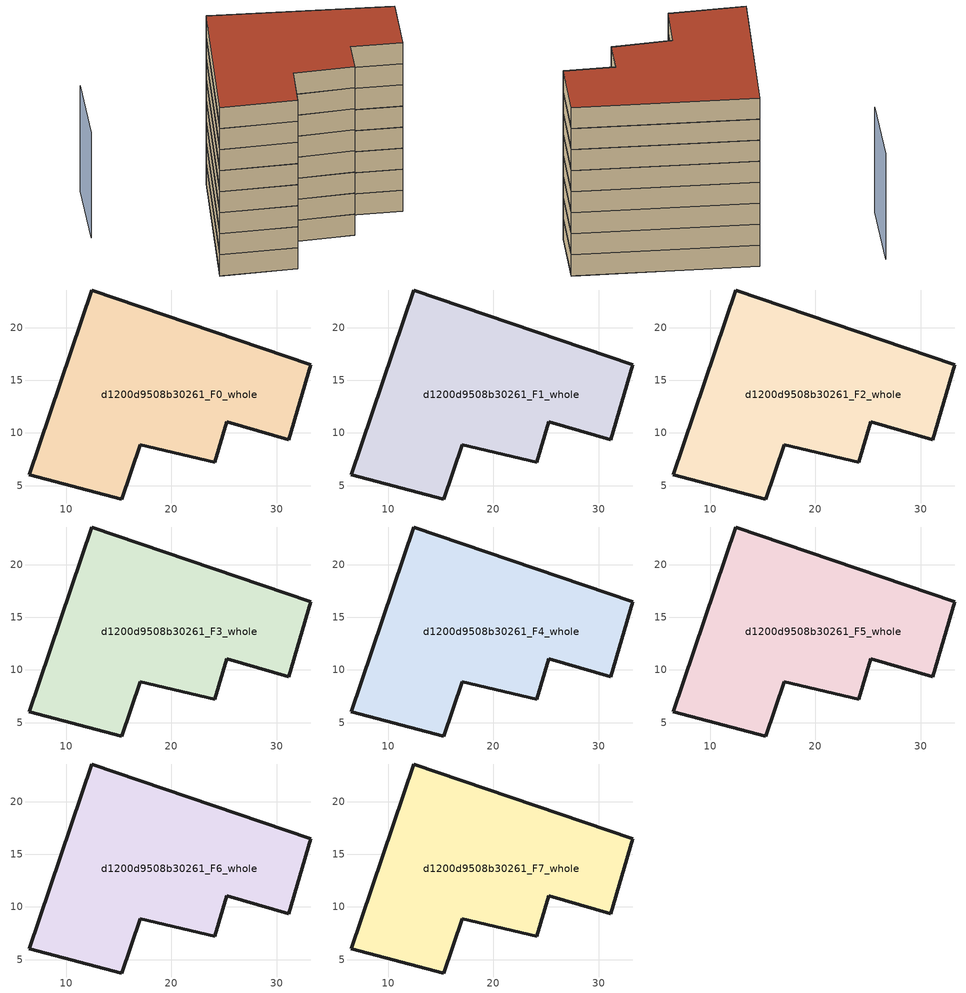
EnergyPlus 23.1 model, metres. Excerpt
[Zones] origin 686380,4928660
d1200d9508b30261_F0_whole
 floor ground (EU_floor_Construction): 31.14,9.34 33.23,16.48 12.45,23.56 6.48,6.05 15.31,3.73 17.03,8.86 24.1,7.21 25.23,11.07 z0
 wall outside (EU_wall_Construction): 31.14,9.34 25.23,11.07 24.1,7.21 17.03,8.86 15.31,3.73 6.48,6.05 12.45,23.56 33.23,16.48 31.14,9.34 z0:3
d1200d9508b30261_F1_whole
 floor to d1200d9508b30261_F0_whole (EU_floor_Construction): 31.13,9.34 33.23,16.48 12.45,23.56 6.48,6.05 15.3,3.73 17.02,8.86 24.1,7.21 25.23,11.07 z3
 wall outside (EU_wall_Construction): 31.14,9.34 25.23,11.07 24.1,7.21 17.03,8.86 15.31,3.73 6.48,6.05 12.45,23.56 33.23,16.48 31.14,9.34 z3:6
d1200d9508b30261_F2_whole
 floor to d1200d9508b30261_F1_whole (EU_floor_Construction): 31.13,9.34 33.23,16.48 12.45,23.56 6.48,6.05 15.3,3.73 17.02,8.86 24.1,7.21 25.23,11.07 z6
 wall outside (EU_wall_Construction): 31.14,9.34 25.23,11.07 24.1,7.21 17.03,8.86 15.31,3.73 6.48,6.05 12.45,23.56 33.23,16.48 31.14,9.34 z6:9
d1200d9508b30261_F3_whole
 floor to d1200d9508b30261_F2_whole (EU_floor_Construction): 31.13,9.34 33.23,16.48 12.45,23.56 6.48,6.05 15.3,3.73 17.02,8.86 24.1,7.21 25.23,11.07 z9
 wall outside (EU_wall_Construction): 31.14,9.34 25.23,11.07 24.1,7.21 17.03,8.86 15.31,3.73 6.48,6.05 12.45,23.56 33.23,16.48 31.14,9.34 z9:12
d1200d9508b30261_F4_whole
 floor to d1200d9508b30261_F3_whole (EU_floor_Construction): 31.13,9.34 33.23,16.48 12.45,23.56 6.48,6.05 15.3,3.73 17.02,8.86 24.1,7.21 25.23,11.07 z12
 wall outside (EU_wall_Construction): 31.14,9.34 25.23,11.07 24.1,7.21 17.03,8.86 15.31,3.73 6.48,6.05 12.45,23.56 33.23,16.48 31.14,9.34 z12:15
d1200d9508b30261_F5_whole
 floor to d1200d9508b30261_F4_whole (EU_floor_Construction): 31.13,9.34 33.23,16.48 12.45,23.56 6.48,6.05 15.3,3.73 17.02,8.86 24.1,7.21 25.23,11.07 z15
 wall outside (EU_wall_Construction): 31.14,9.34 25.23,11.07 24.1,7.21 17.03,8.86 15.31,3.73 6.48,6.05 12.45,23.56 33.23,16.48 31.14,9.34 z15:18
d1200d9508b30261_F6_whole
 floor to d1200d9508b30261_F5_whole (EU_floor_Construction): 31.13,9.34 33.23,16.48 12.45,23.56 6.48,6.05 15.3,3.73 17.02,8.86 24.1,7.21 25.23,11.07 z18
 wall outside (EU_wall_Construction): 31.14,9.34 25.23,11.07 24.1,7.21 17.03,8.86 15.31,3.73 6.48,6.05 12.45,23.56 33.23,16.48 31.14,9.34 z18:21
d1200d9508b30261_F7_whole
 floor to d1200d9508b30261_F6_whole (EU_floor_Construction): 31.13,9.34 33.23,16.48 12.45,23.56 6.48,6.05 15.3,3.73 17.02,8.86 24.1,7.21 25.23,11.07 z21
 wall outside (EU_wall_Construction): 31.14,9.34 25.23,11.07 24.1,7.21 17.03,8.86 15.31,3.73 6.48,6.05 12.45,23.56 33.23,16.48 31.14,9.34 z21:24
 roof outside (EU_roof_Construction): 33.23,16.48 31.14,9.34 25.23,11.07 24.1,7.21 17.03,8.86 15.31,3.73 6.48,6.05 12.45,23.56 z24
shading: -1.52,28.12 -4.09,19.03 z0:15
[Building]
EU S2 Campaign: North Axis=0; Terrain=City; Solar Distribution=FullExterior
[Site:Location]
Bologna: Latitude=44.5; Longitude=11.25; Time Zone=1; Elevation=37
[SizingPeriod:WeatherFileDays]
AnnualSizingPeriod: Begin Month=1; Begin Day of Month=1; End Month=12; End Day of Month=31; Day of Week for Start Day=Monday; Use Weather File Daylight Saving Period=No; Use Weather File Rain and Snow Indicators=No
[MATERIAL]
EU_InternalMass_Material: Roughness=MediumRough; Thickness=0.1; Conductivity=1; Density=1800; Specific Heat=900; Thermal Absorptance=0.9; Solar Absorptance=0.7; Visible Absorptance=0.7
[MATERIAL:NOMASS] Roughness=MediumRough; Thermal Absorptance=0.9; Solar Absorptance=0.7; Visible Absorptance=0.7
Name | Thermal Resistance
EU_wall_NoMass | 0.779417
EU_roof_NoMass | 0.435466
EU_floor_NoMass | 0.588222
[CONSTRUCTION]
EU_wall_Construction: EU_wall_NoMass
EU_roof_Construction: EU_roof_NoMass
EU_floor_Construction: EU_floor_NoMass
EU_InternalMass_Construction: EU_InternalMass_Material
[ZONE] Type=1; Multiplier=1; Ceiling Height=autocalculate; Floor Area=autocalculate; Part of Total Floor Area=Yes
Name | Volume
d1200d9508b30261_F0_whole | 887.723
d1200d9508b30261_F1_whole; d1200d9508b30261_F2_whole; d1200d9508b30261_F3_whole; d1200d9508b30261_F4_whole; d1200d9508b30261_F5_whole; d1200d9508b30261_F6_whole; d1200d9508b30261_F7_whole | 887.725
[INTERNALMASS] Construction=EU_InternalMass_Construction; Surface Area=295.908
Name | Zone or ZoneList
d1200d9508b30261_F0_whole_EU_InternalMass | d1200d9508b30261_F0_whole
d1200d9508b30261_F1_whole_EU_InternalMass | d1200d9508b30261_F1_whole
d1200d9508b30261_F2_whole_EU_InternalMass | d1200d9508b30261_F2_whole
d1200d9508b30261_F3_whole_EU_InternalMass | d1200d9508b30261_F3_whole
d1200d9508b30261_F4_whole_EU_InternalMass | d1200d9508b30261_F4_whole
d1200d9508b30261_F5_whole_EU_InternalMass | d1200d9508b30261_F5_whole
d1200d9508b30261_F6_whole_EU_InternalMass | d1200d9508b30261_F6_whole
d1200d9508b30261_F7_whole_EU_InternalMass | d1200d9508b30261_F7_whole
[OTHEREQUIPMENT] Fuel Type=Electricity; Design Level Calculation Method=Watts/Area; Power per Zone Floor Area=1; Fraction Latent=0; Fraction Radiant=0; Fraction Lost=0; Carbon Dioxide Generation Rate=0; EndUse Subcategory=EU_Step8_InternalGains
Name | Zone or ZoneList or Space or SpaceList | Schedule
EU_Step8_InternalGain_d1200d9508b30261_F0_whole_f000 | d1200d9508b30261_F0_whole | EU_Step8_GainSchedule_d1200d9508b30261_F0_whole_f000
EU_Step8_InternalGain_d1200d9508b30261_F1_whole_f000 | d1200d9508b30261_F1_whole | EU_Step8_GainSchedule_d1200d9508b30261_F1_whole_f000
EU_Step8_InternalGain_d1200d9508b30261_F2_whole_f000 | d1200d9508b30261_F2_whole | EU_Step8_GainSchedule_d1200d9508b30261_F2_whole_f000
EU_Step8_InternalGain_d1200d9508b30261_F3_whole_f000 | d1200d9508b30261_F3_whole | EU_Step8_GainSchedule_d1200d9508b30261_F3_whole_f000
EU_Step8_InternalGain_d1200d9508b30261_F4_whole_f000 | d1200d9508b30261_F4_whole | EU_Step8_GainSchedule_d1200d9508b30261_F4_whole_f000
EU_Step8_InternalGain_d1200d9508b30261_F5_whole_f000 | d1200d9508b30261_F5_whole | EU_Step8_GainSchedule_d1200d9508b30261_F5_whole_f000
EU_Step8_InternalGain_d1200d9508b30261_F6_whole_f000 | d1200d9508b30261_F6_whole | EU_Step8_GainSchedule_d1200d9508b30261_F6_whole_f000
EU_Step8_InternalGain_d1200d9508b30261_F7_whole_f000 | d1200d9508b30261_F7_whole | EU_Step8_GainSchedule_d1200d9508b30261_F7_whole_f000
[ZONEVENTILATION:DESIGNFLOWRATE] Schedule=EU_AlwaysOn; Design Flow Rate Calculation Method=AirChanges/Hour; Air Changes per Hour=0.712058; Ventilation Type=Natural; Fan Pressure Rise=0; Fan Total Efficiency=1; Constant Term Coefficient=1; Temperature Term Coefficient=0; Velocity Term Coefficient=0; Velocity Squared Term Coefficient=0; Minimum Indoor Temperature=-100; Maximum Indoor Temperature=100; Delta Temperature=-100; Minimum Outdoor Temperature=-100; Maximum Outdoor Temperature=100; Maximum Wind Speed=40
Name | Zone or ZoneList or Space or SpaceList
EU_ConstantAir_d1200d9508b30261_F0_whole | d1200d9508b30261_F0_whole
EU_ConstantAir_d1200d9508b30261_F1_whole | d1200d9508b30261_F1_whole
EU_ConstantAir_d1200d9508b30261_F2_whole | d1200d9508b30261_F2_whole
EU_ConstantAir_d1200d9508b30261_F3_whole | d1200d9508b30261_F3_whole
EU_ConstantAir_d1200d9508b30261_F4_whole | d1200d9508b30261_F4_whole
EU_ConstantAir_d1200d9508b30261_F5_whole | d1200d9508b30261_F5_whole
EU_ConstantAir_d1200d9508b30261_F6_whole | d1200d9508b30261_F6_whole
EU_ConstantAir_d1200d9508b30261_F7_whole | d1200d9508b30261_F7_whole
[HVACTEMPLATE:THERMOSTAT] Constant Heating Setpoint=20; Constant Cooling Setpoint=50
EU_HeatOnly_d1200d9508b30261_F0_whole; EU_HeatOnly_d1200d9508b30261_F1_whole; EU_HeatOnly_d1200d9508b30261_F2_whole; EU_HeatOnly_d1200d9508b30261_F3_whole; EU_HeatOnly_d1200d9508b30261_F4_whole; EU_HeatOnly_d1200d9508b30261_F5_whole; EU_HeatOnly_d1200d9508b30261_F6_whole; EU_HeatOnly_d1200d9508b30261_F7_whole
[HVACTEMPLATE:ZONE:IDEALLOADSAIRSYSTEM] System Availability Schedule=EU_AlwaysOn; Maximum Heating Supply Air Temperature=50; Minimum Cooling Supply Air Temperature=13; Maximum Heating Supply Air Humidity Ratio=0.0156; Minimum Cooling Supply Air Humidity Ratio=0.0077; Heating Limit=NoLimit; Cooling Limit=NoLimit; Heating Availability Schedule=EU_AlwaysOn; Cooling Availability Schedule=EU_CoolingOff; Dehumidification Control Type=ConstantSensibleHeatRatio; Cooling Sensible Heat Ratio=0.7; Dehumidification Setpoint=60; Humidification Control Type=None; Humidification Setpoint=30; Outdoor Air Method=None; Outdoor Air Flow Rate per Person=0.00944; Outdoor Air Flow Rate per Zone Floor Area=0; Outdoor Air Flow Rate per Zone=0; Demand Controlled Ventilation Type=None; Outdoor Air Economizer Type=NoEconomizer; Heat Recovery Type=None; Sensible Heat Recovery Effectiveness=0.7; Latent Heat Recovery Effectiveness=0.65
Name | Template Thermostat
d1200d9508b30261_F0_whole | EU_HeatOnly_d1200d9508b30261_F0_whole
d1200d9508b30261_F1_whole | EU_HeatOnly_d1200d9508b30261_F1_whole
d1200d9508b30261_F2_whole | EU_HeatOnly_d1200d9508b30261_F2_whole
d1200d9508b30261_F3_whole | EU_HeatOnly_d1200d9508b30261_F3_whole
d1200d9508b30261_F4_whole | EU_HeatOnly_d1200d9508b30261_F4_whole
d1200d9508b30261_F5_whole | EU_HeatOnly_d1200d9508b30261_F5_whole
d1200d9508b30261_F6_whole | EU_HeatOnly_d1200d9508b30261_F6_whole
d1200d9508b30261_F7_whole | EU_HeatOnly_d1200d9508b30261_F7_whole
[SIZING:ZONE] Zone Cooling Design Supply Air Temperature Input Method=SupplyAirTemperature; Zone Cooling Design Supply Air Temperature=13; Zone Heating Design Supply Air Temperature Input Method=SupplyAirTemperature; Zone Heating Design Supply Air Temperature=50; Zone Cooling Design Supply Air Humidity Ratio=0.008; Zone Heating Design Supply Air Humidity Ratio=0.008; Cooling Design Air Flow Method=DesignDay; Cooling Design Air Flow Rate=0; Cooling Minimum Air Flow per Zone Floor Area=0.000762; Cooling Minimum Air Flow=0; Cooling Minimum Air Flow Fraction=0.2; Heating Design Air Flow Method=DesignDay; Heating Design Air Flow Rate=0; Heating Maximum Air Flow per Zone Floor Area=0.002032; Heating Maximum Air Flow=0.141576; Heating Maximum Air Flow Fraction=0.3; Account for Dedicated Outdoor Air System=No; Dedicated Outdoor Air System Control Strategy=NeutralSupplyAir; Dedicated Outdoor Air Low Setpoint Temperature for Design=autosize; Dedicated Outdoor Air High Setpoint Temperature for Design=autosize; Zone Load Sizing Method=Sensible Load Only No Latent Load; Zone Latent Cooling Design Supply Air Humidity Ratio Input Method=HumidityRatioDifference; Zone Cooling Design Supply Air Humidity Ratio Difference=0.005; Zone Latent Heating Design Supply Air Humidity Ratio Input Method=HumidityRatioDifference; Zone Humidification Design Supply Air Humidity Ratio Difference=0.005
d1200d9508b30261_F0_whole; d1200d9508b30261_F1_whole; d1200d9508b30261_F2_whole; d1200d9508b30261_F3_whole; d1200d9508b30261_F4_whole; d1200d9508b30261_F5_whole; d1200d9508b30261_F6_whole; d1200d9508b30261_F7_whole
[SCHEDULE:CONSTANT]
Name | Hourly Value
EU_AlwaysOn | 1
EU_CoolingOff | 0
[SCHEDULE:FILE] Column Number=1; Rows to Skip at Top=0; Number of Hours of Data=8760; Column Separator=Comma; Interpolate to Timestep=No; Minutes per Item=60; Adjust Schedule for Daylight Savings=Yes
Name | File
EU_Step8_GainSchedule_d1200d9508b30261_F0_whole_f000 | ../../schedules/d1200d9508b30261/d1200d9508b30261_F0_whole_f000_gain.csv
EU_Step8_GainSchedule_d1200d9508b30261_F1_whole_f000 | ../../schedules/d1200d9508b30261/d1200d9508b30261_F1_whole_f000_gain.csv
EU_Step8_GainSchedule_d1200d9508b30261_F2_whole_f000 | ../../schedules/d1200d9508b30261/d1200d9508b30261_F2_whole_f000_gain.csv
EU_Step8_GainSchedule_d1200d9508b30261_F3_whole_f000 | ../../schedules/d1200d9508b30261/d1200d9508b30261_F3_whole_f000_gain.csv
EU_Step8_GainSchedule_d1200d9508b30261_F4_whole_f000 | ../../schedules/d1200d9508b30261/d1200d9508b30261_F4_whole_f000_gain.csv
EU_Step8_GainSchedule_d1200d9508b30261_F5_whole_f000 | ../../schedules/d1200d9508b30261/d1200d9508b30261_F5_whole_f000_gain.csv
EU_Step8_GainSchedule_d1200d9508b30261_F6_whole_f000 | ../../schedules/d1200d9508b30261/d1200d9508b30261_F6_whole_f000_gain.csv
EU_Step8_GainSchedule_d1200d9508b30261_F7_whole_f000 | ../../schedules/d1200d9508b30261/d1200d9508b30261_F7_whole_f000_gain.csv
